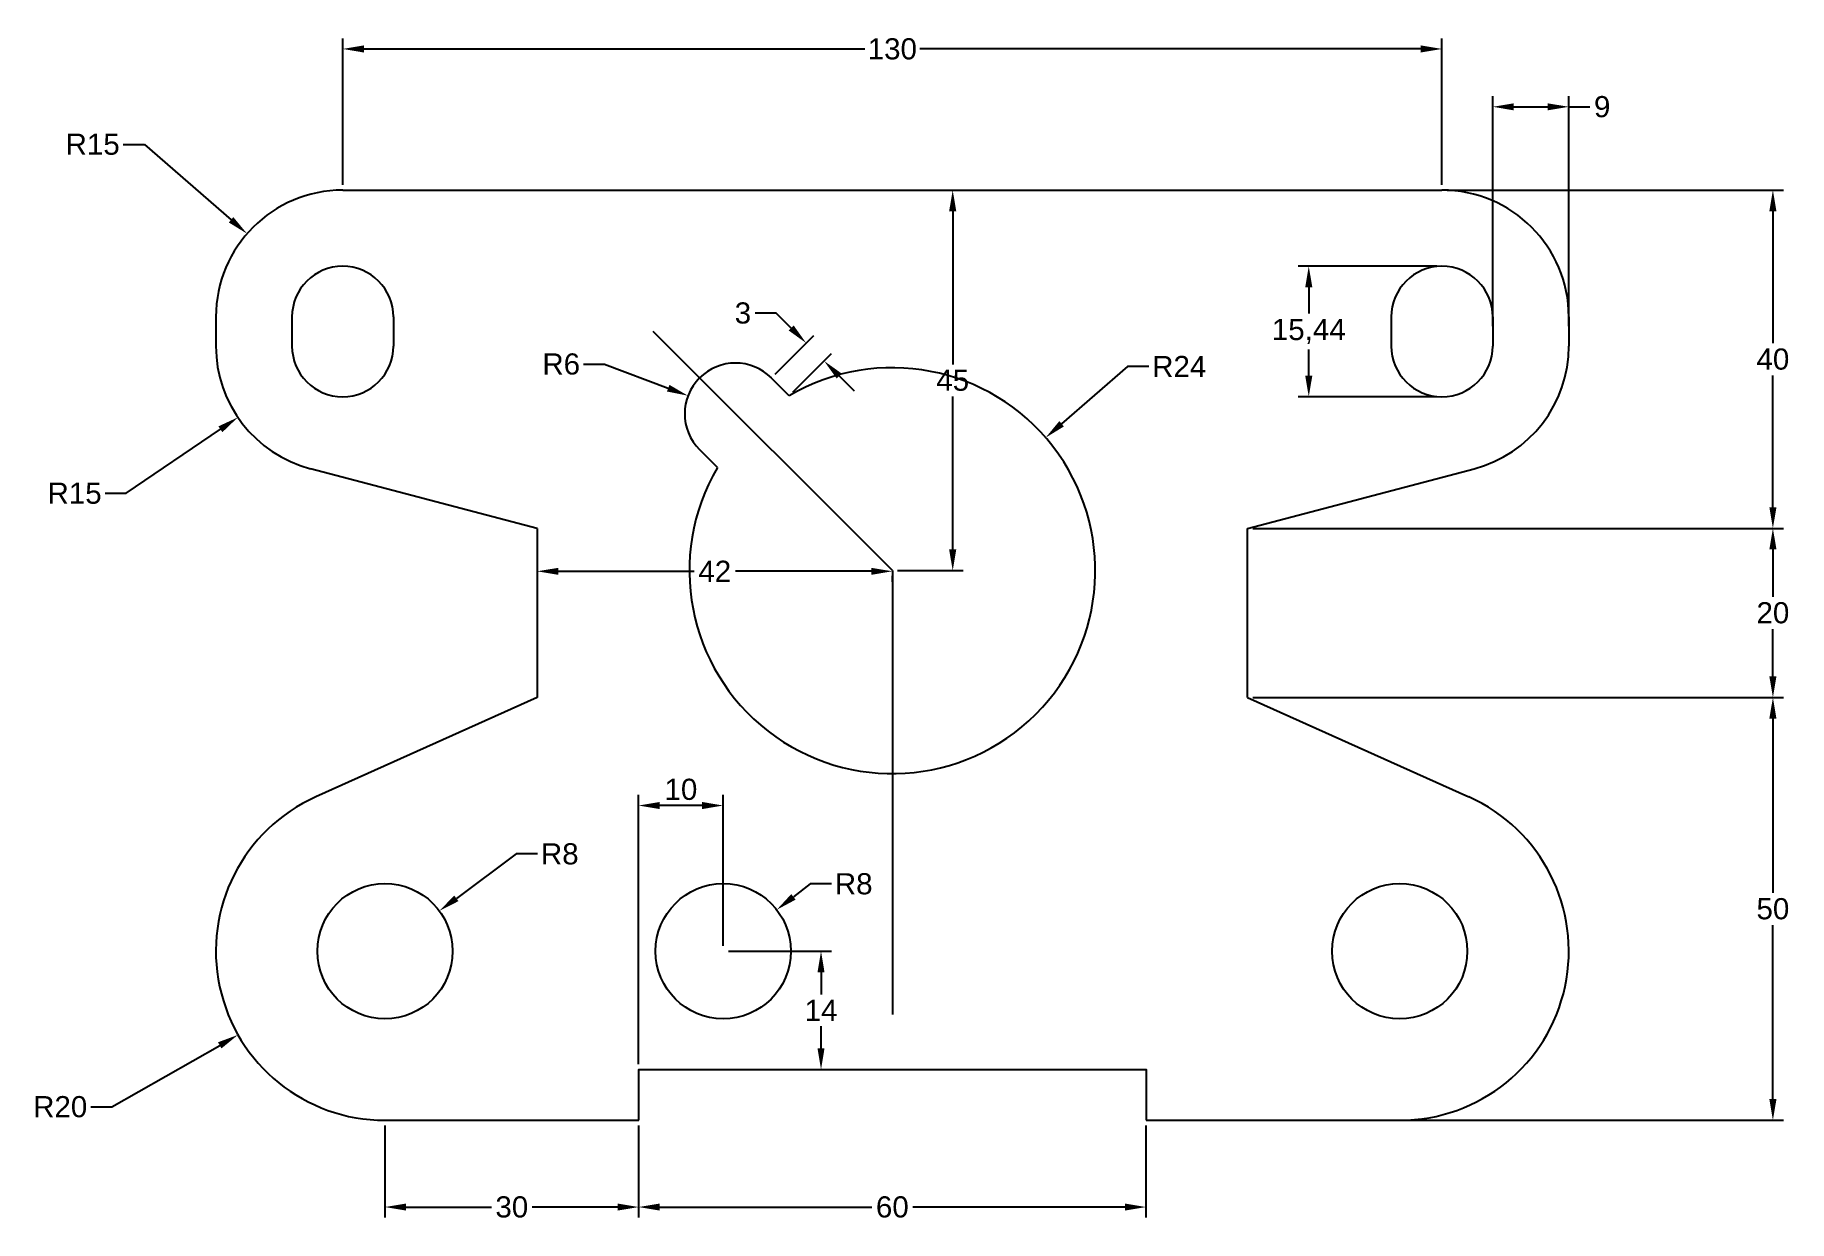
# Model space of a CAD drawing. Header units: millimetres. Extents: x 3321 to 3529, y 1783 to 1923.
import ezdxf

# ---------------------------------------------------------------- set-up
doc = ezdxf.new("R2010")
doc.units = ezdxf.units.MM
doc.header["$PDMODE"] = 34
doc.header["$PDSIZE"] = 3
doc.layers.add('dim', color=3, linetype='Continuous')
doc.styles.get("Standard").update_dxf_attribs({"font": 'arial.ttf'})
doc.dimstyles.new('ISO-25', dxfattribs={"dimtxt": 2.5, "dimasz": 2.5, "dimexe": 1.25, "dimexo": 0.625, "dimtad": 0, "dimtih": 1, "dimtoh": 1, "dimtxsty": 'Standard', "dimcen": 0, "dimadec": 0, "dimazin": 0, "dimtfac": 1, "dimtofl": 0, "dimtmove": 0, "dimatfit": 3, "dimfxl": 1, "dimarcsym": 0})

# ---------------------------------------------------------------- blocks, each defined once
blk = doc.blocks.new('*D5')
at = {"layer": 'Defpoints', "color": 0, "transparency": 16777216}
for p in [(3487.54, 1921.5), (3357.54, 1904.81), (3487.54, 1904.81)]:
    blk.add_point(p, dxfattribs=at)
at = {"layer": 'dim', "color": 0, "lineweight": -2, "transparency": 16777216}
for p, q in [((3357.54, 1905.43), (3357.54, 1922.75)), ((3487.54, 1905.43), (3487.54, 1922.75)), ((3360.04, 1921.5), (3419.28, 1921.5)), ((3485.04, 1921.5), (3425.81, 1921.5))]:
    blk.add_line(p, q, dxfattribs=at)
at = {"layer": 'dim', "color": 0, "transparency": 16777216}
for points in [[(3360.04, 1921.92), (3360.04, 1921.08), (3357.54, 1921.5)], [(3485.04, 1921.92), (3485.04, 1921.08), (3487.54, 1921.5)]]:
    blk.add_solid(points, dxfattribs=at)
at = {"layer": 'dim', "color": 0, "transparency": 16777216, "insert": (3422.54, 1921.5), "char_height": 2.5, "attachment_point": 5}
blk.add_mtext('130', dxfattribs=at)
blk = doc.blocks.new('*D6')
at = {"layer": 'Defpoints', "color": 0, "transparency": 16777216}
for p in [(3487.54, 1904.81), (3526.68, 1904.81), (3464.54, 1864.81)]:
    blk.add_point(p, dxfattribs=at)
at = {"layer": 'dim', "color": 0, "lineweight": -2, "transparency": 16777216}
for p, q in [((3488.17, 1904.81), (3527.93, 1904.81)), ((3526.68, 1902.31), (3526.68, 1886.71)), ((3526.68, 1867.31), (3526.68, 1882.9)), ((3465.17, 1864.81), (3527.93, 1864.81))]:
    blk.add_line(p, q, dxfattribs=at)
at = {"layer": 'dim', "color": 0, "transparency": 16777216}
for points in [[(3526.26, 1902.31), (3527.1, 1902.31), (3526.68, 1904.81)], [(3526.26, 1867.31), (3527.1, 1867.31), (3526.68, 1864.81)]]:
    blk.add_solid(points, dxfattribs=at)
at = {"layer": 'dim', "color": 0, "transparency": 16777216, "insert": (3526.68, 1884.81), "char_height": 2.5, "attachment_point": 5}
blk.add_mtext('40', dxfattribs=at)
blk = doc.blocks.new('*D7')
at = {"layer": 'Defpoints', "color": 0, "transparency": 16777216}
for p in [(3464.54, 1864.81), (3464.54, 1844.81), (3526.68, 1844.81)]:
    blk.add_point(p, dxfattribs=at)
at = {"layer": 'dim', "color": 0, "lineweight": -2, "transparency": 16777216}
for p, q in [((3465.17, 1864.81), (3527.93, 1864.81)), ((3526.68, 1862.31), (3526.68, 1856.71)), ((3526.68, 1847.31), (3526.68, 1852.9)), ((3465.17, 1844.81), (3527.93, 1844.81))]:
    blk.add_line(p, q, dxfattribs=at)
at = {"layer": 'dim', "color": 0, "transparency": 16777216}
for points in [[(3526.26, 1862.31), (3527.1, 1862.31), (3526.68, 1864.81)], [(3526.26, 1847.31), (3527.1, 1847.31), (3526.68, 1844.81)]]:
    blk.add_solid(points, dxfattribs=at)
at = {"layer": 'dim', "color": 0, "transparency": 16777216, "insert": (3526.68, 1854.81), "char_height": 2.5, "attachment_point": 5}
blk.add_mtext('20', dxfattribs=at)
blk = doc.blocks.new('*D8')
at = {"layer": 'Defpoints', "color": 0, "transparency": 16777216}
for p in [(3464.54, 1844.81), (3482.54, 1794.81), (3526.68, 1794.81)]:
    blk.add_point(p, dxfattribs=at)
at = {"layer": 'dim', "color": 0, "lineweight": -2, "transparency": 16777216}
for p, q in [((3465.17, 1844.81), (3527.93, 1844.81)), ((3526.68, 1842.31), (3526.68, 1821.71)), ((3526.68, 1797.31), (3526.68, 1817.9)), ((3483.17, 1794.81), (3527.93, 1794.81))]:
    blk.add_line(p, q, dxfattribs=at)
at = {"layer": 'dim', "color": 0, "transparency": 16777216}
for points in [[(3526.26, 1842.31), (3527.1, 1842.31), (3526.68, 1844.81)], [(3526.26, 1797.31), (3527.1, 1797.31), (3526.68, 1794.81)]]:
    blk.add_solid(points, dxfattribs=at)
at = {"layer": 'dim', "color": 0, "transparency": 16777216, "insert": (3526.68, 1819.81), "char_height": 2.5, "attachment_point": 5}
blk.add_mtext('50', dxfattribs=at)
blk = doc.blocks.new('*D9')
at = {"layer": 'Defpoints', "color": 0, "transparency": 16777216}
for p in [(3362.54, 1794.81), (3392.54, 1794.81), (3392.54, 1784.55)]:
    blk.add_point(p, dxfattribs=at)
at = {"layer": 'dim', "color": 0, "lineweight": -2, "transparency": 16777216}
for p, q in [((3362.54, 1794.18), (3362.54, 1783.3)), ((3392.54, 1794.18), (3392.54, 1783.3)), ((3365.04, 1784.55), (3375.13, 1784.55)), ((3390.04, 1784.55), (3379.95, 1784.55))]:
    blk.add_line(p, q, dxfattribs=at)
at = {"layer": 'dim', "color": 0, "transparency": 16777216}
for points in [[(3365.04, 1784.96), (3365.04, 1784.13), (3362.54, 1784.55)], [(3390.04, 1784.96), (3390.04, 1784.13), (3392.54, 1784.55)]]:
    blk.add_solid(points, dxfattribs=at)
at = {"layer": 'dim', "color": 0, "transparency": 16777216, "insert": (3377.54, 1784.55), "char_height": 2.5, "attachment_point": 5}
blk.add_mtext('30', dxfattribs=at)
blk = doc.blocks.new('*D10')
at = {"layer": 'Defpoints', "color": 0, "transparency": 16777216}
for p in [(3392.54, 1794.81), (3452.54, 1794.81), (3452.54, 1784.55)]:
    blk.add_point(p, dxfattribs=at)
at = {"layer": 'dim', "color": 0, "lineweight": -2, "transparency": 16777216}
for p, q in [((3392.54, 1794.18), (3392.54, 1783.3)), ((3452.54, 1794.18), (3452.54, 1783.3)), ((3395.04, 1784.55), (3420.12, 1784.55)), ((3450.04, 1784.55), (3424.96, 1784.55))]:
    blk.add_line(p, q, dxfattribs=at)
at = {"layer": 'dim', "color": 0, "transparency": 16777216}
for points in [[(3395.04, 1784.96), (3395.04, 1784.13), (3392.54, 1784.55)], [(3450.04, 1784.96), (3450.04, 1784.13), (3452.54, 1784.55)]]:
    blk.add_solid(points, dxfattribs=at)
at = {"layer": 'dim', "color": 0, "transparency": 16777216, "insert": (3422.54, 1784.55), "char_height": 2.5, "attachment_point": 5}
blk.add_mtext('60', dxfattribs=at)
blk = doc.blocks.new('*D11')
at = {"layer": 'Defpoints', "color": 0, "transparency": 16777216}
for p in [(3487.54, 1895.81), (3471.79, 1880.37), (3487.54, 1880.37)]:
    blk.add_point(p, dxfattribs=at)
at = {"layer": 'dim', "color": 0, "lineweight": -2, "transparency": 16777216}
for p, q in [((3486.92, 1895.81), (3470.54, 1895.81)), ((3471.79, 1893.31), (3471.79, 1890.21)), ((3471.79, 1882.87), (3471.79, 1885.96)), ((3486.92, 1880.37), (3470.54, 1880.37))]:
    blk.add_line(p, q, dxfattribs=at)
at = {"layer": 'dim', "color": 0, "transparency": 16777216}
for points in [[(3471.37, 1893.31), (3472.21, 1893.31), (3471.79, 1895.81)], [(3471.37, 1882.87), (3472.21, 1882.87), (3471.79, 1880.37)]]:
    blk.add_solid(points, dxfattribs=at)
at = {"layer": 'dim', "color": 0, "transparency": 16777216, "insert": (3471.79, 1888.09), "char_height": 2.5, "attachment_point": 5}
blk.add_mtext('15,44', dxfattribs=at)
blk = doc.blocks.new('*D12')
at = {"layer": 'Defpoints', "color": 0, "transparency": 16777216}
for p in [(3412.35, 1886.72), (3408.23, 1882.6), (3410.35, 1880.48)]:
    blk.add_point(p, dxfattribs=at)
at = {"layer": 'dim', "color": 0, "lineweight": -2, "transparency": 16777216}
for p, q in [((3408.82, 1890.26), (3406.32, 1890.26)), ((3410.58, 1888.49), (3408.82, 1890.26)), ((3408.67, 1883.04), (3413.24, 1887.61)), ((3410.79, 1880.92), (3415.36, 1885.49)), ((3416.24, 1882.83), (3418.01, 1881.07))]:
    blk.add_line(p, q, dxfattribs=at)
at = {"layer": 'dim', "color": 0, "transparency": 16777216}
for points in [[(3410.88, 1888.79), (3410.29, 1888.2), (3412.35, 1886.72)], [(3416.54, 1883.13), (3415.95, 1882.54), (3414.47, 1884.6)]]:
    blk.add_solid(points, dxfattribs=at)
at = {"layer": 'dim', "color": 0, "transparency": 16777216, "insert": (3404.87, 1890.26), "char_height": 2.5, "attachment_point": 5}
blk.add_mtext('3', dxfattribs=at)
blk = doc.blocks.new('*D13')
at = {"layer": 'Defpoints', "color": 0, "transparency": 16777216}
for p in [(3346.23, 1899.65), (3357.54, 1889.81)]:
    blk.add_point(p, dxfattribs=at)
at = {"layer": 'dim', "color": 0, "lineweight": -2, "transparency": 16777216}
for p, q in [((3331.59, 1910.22), (3334.09, 1910.22)), ((3334.09, 1910.22), (3344.34, 1901.3))]:
    blk.add_line(p, q, dxfattribs=at)
at = {"layer": 'dim', "color": 0, "transparency": 16777216}
blk.add_solid([(3344.61, 1901.61), (3344.07, 1900.98), (3346.23, 1899.65)], dxfattribs=at)
at = {"layer": 'dim', "color": 0, "transparency": 16777216, "insert": (3327.97, 1910.22), "char_height": 2.5, "attachment_point": 5}
blk.add_mtext('R15', dxfattribs=at)
blk = doc.blocks.new('*D14')
at = {"layer": 'Defpoints', "color": 0, "transparency": 16777216}
for p in [(3357.54, 1886.37), (3345.14, 1877.93)]:
    blk.add_point(p, dxfattribs=at)
at = {"layer": 'dim', "color": 0, "lineweight": -2, "transparency": 16777216}
for p, q in [((3331.95, 1868.95), (3343.07, 1876.52)), ((3329.45, 1868.95), (3331.95, 1868.95))]:
    blk.add_line(p, q, dxfattribs=at)
at = {"layer": 'dim', "color": 0, "transparency": 16777216}
blk.add_solid([(3342.84, 1876.87), (3343.31, 1876.18), (3345.14, 1877.93)], dxfattribs=at)
at = {"layer": 'dim', "color": 0, "transparency": 16777216, "insert": (3325.83, 1868.95), "char_height": 2.5, "attachment_point": 5}
blk.add_mtext('R15', dxfattribs=at)
blk = doc.blocks.new('*D15')
at = {"layer": 'Defpoints', "color": 0, "transparency": 16777216}
for p in [(3440.67, 1875.53), (3422.54, 1859.81)]:
    blk.add_point(p, dxfattribs=at)
at = {"layer": 'dim', "color": 0, "lineweight": -2, "transparency": 16777216}
for p, q in [((3450.37, 1883.95), (3442.56, 1877.17)), ((3452.87, 1883.95), (3450.37, 1883.95))]:
    blk.add_line(p, q, dxfattribs=at)
at = {"layer": 'dim', "color": 0, "transparency": 16777216}
blk.add_solid([(3442.29, 1877.49), (3442.83, 1876.86), (3440.67, 1875.53)], dxfattribs=at)
at = {"layer": 'dim', "color": 0, "transparency": 16777216, "insert": (3456.47, 1883.95), "char_height": 2.5, "attachment_point": 5}
blk.add_mtext('R24', dxfattribs=at)
blk = doc.blocks.new('*D16')
at = {"layer": 'Defpoints', "color": 0, "transparency": 16777216}
for p in [(3398.38, 1880.49), (3403.99, 1878.36)]:
    blk.add_point(p, dxfattribs=at)
at = {"layer": 'dim', "color": 0, "lineweight": -2, "transparency": 16777216}
for p, q in [((3386.02, 1884.23), (3388.52, 1884.23)), ((3388.52, 1884.23), (3396.04, 1881.38))]:
    blk.add_line(p, q, dxfattribs=at)
at = {"layer": 'dim', "color": 0, "transparency": 16777216}
blk.add_solid([(3396.19, 1881.77), (3395.89, 1880.99), (3398.38, 1880.49)], dxfattribs=at)
at = {"layer": 'dim', "color": 0, "transparency": 16777216, "insert": (3383.38, 1884.23), "char_height": 2.5, "attachment_point": 5}
blk.add_mtext('R6', dxfattribs=at)
blk = doc.blocks.new('*D17')
at = {"layer": 'Defpoints', "color": 0, "transparency": 16777216}
for p in [(3362.54, 1814.81), (3345.16, 1804.91)]:
    blk.add_point(p, dxfattribs=at)
at = {"layer": 'dim', "color": 0, "lineweight": -2, "transparency": 16777216}
for p, q in [((3330.24, 1796.4), (3342.99, 1803.67)), ((3327.74, 1796.4), (3330.24, 1796.4))]:
    blk.add_line(p, q, dxfattribs=at)
at = {"layer": 'dim', "color": 0, "transparency": 16777216}
blk.add_solid([(3342.79, 1804.03), (3343.2, 1803.31), (3345.16, 1804.91)], dxfattribs=at)
at = {"layer": 'dim', "color": 0, "transparency": 16777216, "insert": (3324.13, 1796.4), "char_height": 2.5, "attachment_point": 5}
blk.add_mtext('R20', dxfattribs=at)
blk = doc.blocks.new('*D18')
at = {"layer": 'Defpoints', "color": 0, "transparency": 16777216}
for p in [(3368.97, 1819.57), (3362.54, 1814.81)]:
    blk.add_point(p, dxfattribs=at)
at = {"layer": 'dim', "color": 0, "lineweight": -2, "transparency": 16777216}
for p, q in [((3378.07, 1826.3), (3370.98, 1821.05)), ((3380.57, 1826.3), (3378.07, 1826.3))]:
    blk.add_line(p, q, dxfattribs=at)
at = {"layer": 'dim', "color": 0, "transparency": 16777216}
blk.add_solid([(3370.73, 1821.39), (3371.23, 1820.72), (3368.97, 1819.57)], dxfattribs=at)
at = {"layer": 'dim', "color": 0, "transparency": 16777216, "insert": (3383.21, 1826.3), "char_height": 2.5, "attachment_point": 5}
blk.add_mtext('R8', dxfattribs=at)
blk = doc.blocks.new('*D19')
at = {"layer": 'Defpoints', "color": 0, "transparency": 16777216}
for p in [(3408.87, 1819.7), (3402.54, 1814.81)]:
    blk.add_point(p, dxfattribs=at)
at = {"layer": 'dim', "color": 0, "lineweight": -2, "transparency": 16777216}
for p, q in [((3412.83, 1822.76), (3410.85, 1821.23)), ((3415.33, 1822.76), (3412.83, 1822.76))]:
    blk.add_line(p, q, dxfattribs=at)
at = {"layer": 'dim', "color": 0, "transparency": 16777216}
blk.add_solid([(3410.59, 1821.56), (3411.1, 1820.9), (3408.87, 1819.7)], dxfattribs=at)
at = {"layer": 'dim', "color": 0, "transparency": 16777216, "insert": (3417.97, 1822.76), "char_height": 2.5, "attachment_point": 5}
blk.add_mtext('R8', dxfattribs=at)
blk = doc.blocks.new('*D20')
at = {"layer": 'Defpoints', "color": 0, "transparency": 16777216}
for p in [(3502.54, 1914.66), (3493.54, 1888.09), (3502.54, 1888.09)]:
    blk.add_point(p, dxfattribs=at)
at = {"layer": 'dim', "color": 0, "lineweight": -2, "transparency": 16777216}
for p, q in [((3493.54, 1888.71), (3493.54, 1915.91)), ((3496.04, 1914.66), (3500.04, 1914.66)), ((3502.54, 1888.71), (3502.54, 1915.91)), ((3502.54, 1914.66), (3505.04, 1914.66))]:
    blk.add_line(p, q, dxfattribs=at)
at = {"layer": 'dim', "color": 0, "transparency": 16777216}
for points in [[(3496.04, 1915.07), (3496.04, 1914.24), (3493.54, 1914.66)], [(3500.04, 1915.07), (3500.04, 1914.24), (3502.54, 1914.66)]]:
    blk.add_solid(points, dxfattribs=at)
at = {"layer": 'dim', "color": 0, "transparency": 16777216, "insert": (3506.49, 1914.66), "char_height": 2.5, "attachment_point": 5}
blk.add_mtext('9', dxfattribs=at)
blk = doc.blocks.new('*D22')
at = {"layer": 'Defpoints', "color": 0, "transparency": 16777216}
for p in [(3422.54, 1904.81), (3429.68, 1904.81), (3422.54, 1859.81)]:
    blk.add_point(p, dxfattribs=at)
at = {"layer": 'dim', "color": 0, "lineweight": -2, "transparency": 16777216}
for p, q in [((3423.17, 1904.81), (3430.93, 1904.81)), ((3429.68, 1902.31), (3429.68, 1884.2)), ((3429.68, 1862.31), (3429.68, 1880.41)), ((3423.17, 1859.81), (3430.93, 1859.81))]:
    blk.add_line(p, q, dxfattribs=at)
at = {"layer": 'dim', "color": 0, "transparency": 16777216}
for points in [[(3429.26, 1902.31), (3430.1, 1902.31), (3429.68, 1904.81)], [(3429.26, 1862.31), (3430.1, 1862.31), (3429.68, 1859.81)]]:
    blk.add_solid(points, dxfattribs=at)
at = {"layer": 'dim', "color": 0, "transparency": 16777216, "insert": (3429.68, 1882.31), "char_height": 2.5, "attachment_point": 5}
blk.add_mtext('45', dxfattribs=at)
blk = doc.blocks.new('*D23')
at = {"layer": 'Defpoints', "color": 0, "transparency": 16777216}
for p in [(3380.54, 1859.81), (3380.54, 1859.73), (3422.54, 1859.81)]:
    blk.add_point(p, dxfattribs=at)
at = {"layer": 'dim', "color": 0, "lineweight": -2, "transparency": 16777216}
for p, q in [((3380.54, 1859.18), (3380.54, 1858.48)), ((3383.04, 1859.73), (3399.09, 1859.73)), ((3420.04, 1859.73), (3403.99, 1859.73)), ((3422.54, 1859.18), (3422.54, 1858.48))]:
    blk.add_line(p, q, dxfattribs=at)
at = {"layer": 'dim', "color": 0, "transparency": 16777216}
for points in [[(3383.04, 1860.14), (3383.04, 1859.31), (3380.54, 1859.73)], [(3420.04, 1860.14), (3420.04, 1859.31), (3422.54, 1859.73)]]:
    blk.add_solid(points, dxfattribs=at)
at = {"layer": 'dim', "color": 0, "transparency": 16777216, "insert": (3401.54, 1859.73), "char_height": 2.5, "attachment_point": 5}
blk.add_mtext('42', dxfattribs=at)
blk = doc.blocks.new('*D24')
at = {"layer": 'Defpoints', "color": 0, "transparency": 16777216}
for p in [(3392.54, 1832.03), (3402.54, 1814.81), (3392.54, 1800.81)]:
    blk.add_point(p, dxfattribs=at)
at = {"layer": 'dim', "color": 0, "lineweight": -2, "transparency": 16777216}
for p, q in [((3392.54, 1801.43), (3392.54, 1833.28)), ((3400.04, 1832.03), (3395.04, 1832.03)), ((3402.54, 1815.43), (3402.54, 1833.28))]:
    blk.add_line(p, q, dxfattribs=at)
at = {"layer": 'dim', "color": 0, "transparency": 16777216}
for points in [[(3395.04, 1832.45), (3395.04, 1831.61), (3392.54, 1832.03)], [(3400.04, 1832.45), (3400.04, 1831.61), (3402.54, 1832.03)]]:
    blk.add_solid(points, dxfattribs=at)
at = {"layer": 'dim', "color": 0, "transparency": 16777216, "insert": (3397.54, 1833.93), "char_height": 2.5, "attachment_point": 5}
blk.add_mtext('10', dxfattribs=at)
blk = doc.blocks.new('*D25')
at = {"layer": 'Defpoints', "color": 0, "transparency": 16777216}
for p in [(3402.54, 1814.81), (3402.54, 1800.81), (3414.11, 1800.81)]:
    blk.add_point(p, dxfattribs=at)
at = {"layer": 'dim', "color": 0, "lineweight": -2, "transparency": 16777216}
for p, q in [((3403.17, 1814.81), (3415.36, 1814.81)), ((3414.11, 1812.31), (3414.11, 1809.69)), ((3414.11, 1803.31), (3414.11, 1805.93)), ((3403.17, 1800.81), (3415.36, 1800.81))]:
    blk.add_line(p, q, dxfattribs=at)
at = {"layer": 'dim', "color": 0, "transparency": 16777216}
for points in [[(3413.69, 1812.31), (3414.52, 1812.31), (3414.11, 1814.81)], [(3413.69, 1803.31), (3414.52, 1803.31), (3414.11, 1800.81)]]:
    blk.add_solid(points, dxfattribs=at)
at = {"layer": 'dim', "color": 0, "transparency": 16777216, "insert": (3414.11, 1807.81), "char_height": 2.5, "attachment_point": 5}
blk.add_mtext('14', dxfattribs=at)

msp = doc.modelspace()

# ---------------------------------------------------------------- linework, layer by layer
for p, q in [((3357.542, 1904.806), (3487.542, 1904.806)), ((3342.542, 1889.806), (3342.542, 1886.366)), ((3351.542, 1889.806), (3351.542, 1886.366)), ((3363.542, 1889.806), (3363.542, 1886.366)), ((3481.542, 1889.806), (3481.542, 1886.366)), ((3493.542, 1889.806), (3493.542, 1886.366)), ((3502.542, 1889.806), (3502.542, 1886.366)), ((3422.542, 1859.806), (3394.257, 1888.09)), ((3410.352, 1880.48), (3408.231, 1882.602)), ((3401.867, 1871.995), (3399.746, 1874.116)), ((3380.542, 1864.806), (3353.726, 1871.86)), ((3464.542, 1864.806), (3491.357, 1871.86)), ((3380.542, 1864.806), (3380.542, 1844.806)), ((3464.542, 1844.806), (3464.542, 1864.806)), ((3422.542, 1859.806), (3422.542, 1807.312)), ((3380.542, 1844.806), (3354.353, 1833.053)), ((3464.542, 1844.806), (3490.73, 1833.053)), ((3362.542, 1794.806), (3392.542, 1794.806)), ((3452.542, 1794.806), (3482.542, 1794.806))]:
    msp.add_line(p, q)
msp.add_lwpolyline([(3392.542, 1794.806), (3392.542, 1800.806), (3452.542, 1800.806), (3452.542, 1794.806)])
for centre in [(3362.542, 1814.806), (3402.542, 1814.806), (3482.542, 1814.806)]:
    msp.add_circle(centre, 8)
for centre, radius, start, end in [((3357.542, 1889.806), 15, 90, 180), ((3487.542, 1889.806), 15, 0, 90), ((3357.542, 1889.806), 6, 0, 180), ((3487.542, 1889.806), 6, 0, 180), ((3357.542, 1886.366), 15, 180, 255.26309), ((3357.542, 1886.366), 6, 180, 0), ((3487.542, 1886.366), 6, 180, 0), ((3487.542, 1886.366), 15, 284.73691, 0), ((3403.989, 1878.359), 6, 45, 225), ((3422.542, 1859.806), 24, 149.47751, 120.52249), ((3362.542, 1814.806), 20, 114.17004, 270), ((3482.542, 1814.806), 20, 270, 65.82996)]:
    msp.add_arc(centre, radius, start, end)

# ---------------------------------------------------------------- dimensions: what is measured, and where the dimension line sits
at = {"layer": 'dim'}
for base, p1, p2, picture, middle in [((3487.542, 1921.5), (3357.542, 1904.806), (3487.542, 1904.806), '*D5', (3422.542, 1921.5)), ((3502.542, 1914.658), (3493.542, 1888.086), (3502.542, 1888.086), '*D20', (3506.488, 1914.658)), ((3380.542, 1859.728), (3422.542, 1859.806), (3380.542, 1859.806), '*D23', (3401.542, 1859.728)), ((3392.542, 1784.547), (3362.542, 1794.806), (3392.542, 1794.806), '*D9', (3377.542, 1784.547)), ((3452.542, 1784.547), (3392.542, 1794.806), (3452.542, 1794.806), '*D10', (3422.542, 1784.547))]:
    dim = msp.add_linear_dim(base=base, p1=p1, p2=p2, dimstyle='ISO-25', dxfattribs=at)
    dim.commit()
    dim.dimension.update_dxf_attribs({"geometry": picture, "text_midpoint": middle})
for center, mpoint, picture, middle in [((3357.542, 1889.806), (3346.227, 1899.654), '*D13', (3327.972, 1910.215)), ((3357.542, 1886.366), (3345.14, 1877.928), '*D14', (3325.83, 1868.954)), ((3403.989, 1878.359), (3398.379, 1880.489), '*D16', (3383.378, 1884.233)), ((3422.542, 1859.806), (3440.67, 1875.533), '*D15', (3456.475, 1883.946)), ((3362.542, 1814.806), (3368.971, 1819.566), '*D18', (3383.214, 1826.302)), ((3362.542, 1814.806), (3345.164, 1804.905), '*D17', (3324.135, 1796.404))]:
    dim = msp.add_radius_dim(center=center, mpoint=mpoint, dimstyle='ISO-25', dxfattribs=at)
    dim.commit()
    dim.dimension.update_dxf_attribs({"geometry": picture, "text_midpoint": middle, "dimtype": 164})
for base, p1, p2, picture, middle in [((3429.681, 1904.806), (3422.542, 1859.806), (3422.542, 1904.806), '*D22', (3429.681, 1882.306)), ((3526.681, 1904.806), (3464.542, 1864.806), (3487.542, 1904.806), '*D6', (3526.681, 1884.806)), ((3471.789, 1880.366), (3487.542, 1895.806), (3487.542, 1880.366), '*D11', (3471.789, 1888.086)), ((3526.681, 1844.806), (3464.542, 1864.806), (3464.542, 1844.806), '*D7', (3526.681, 1854.806)), ((3526.681, 1794.806), (3464.542, 1844.806), (3482.542, 1794.806), '*D8', (3526.681, 1819.806)), ((3414.106, 1800.806), (3402.542, 1814.806), (3402.542, 1800.806), '*D25', (3414.106, 1807.806))]:
    dim = msp.add_linear_dim(base=base, p1=p1, p2=p2, angle=90, dimstyle='ISO-25', dxfattribs=at)
    dim.commit()
    dim.dimension.update_dxf_attribs({"geometry": picture, "text_midpoint": middle})
dim = msp.add_aligned_dim(p1=(3410.352, 1880.48), p2=(3408.231, 1882.602), distance=-5.828, dimstyle='ISO-25', dxfattribs=at)
dim.commit()
dim.dimension.update_dxf_attribs({"geometry": '*D12', "text_midpoint": (3404.873, 1890.258)})
dim = msp.add_linear_dim(base=(3392.542, 1832.029), p1=(3402.542, 1814.806), p2=(3392.542, 1800.806), dimstyle='ISO-25', override={"dimtad": 1}, dxfattribs=at)
dim.commit()
dim.dimension.update_dxf_attribs({"geometry": '*D24', "text_midpoint": (3397.542, 1833.93)})
dim = msp.add_radius_dim(center=(3402.542, 1814.806), mpoint=(3408.871, 1819.699), dimstyle='ISO-25', dxfattribs=at)
dim.commit()
dim.dimension.update_dxf_attribs({"geometry": '*D19', "text_midpoint": (3417.97, 1822.757)})

doc.saveas('drawing.dxf')
